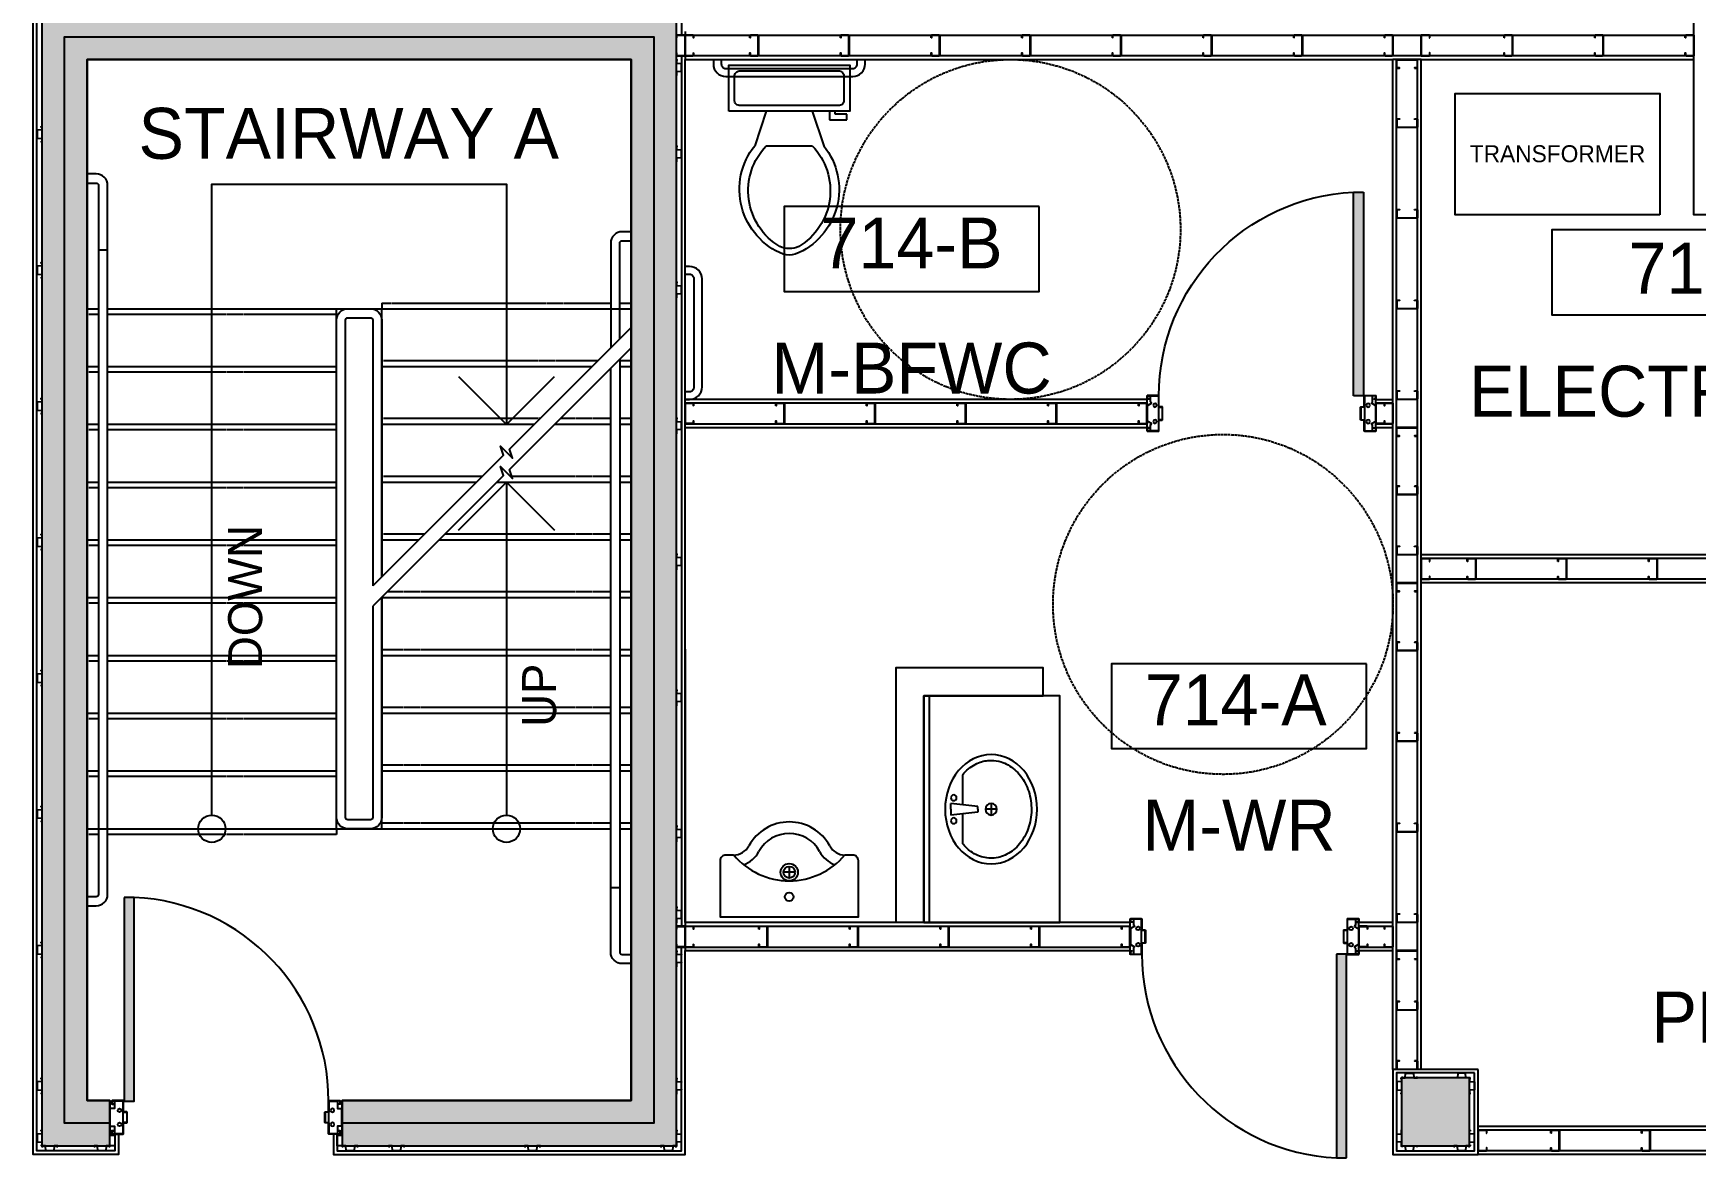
# Model space of a CAD drawing. Header units: millimetres. Extents: x 5414 to 278894, y 4264 to 146383.
# Drawn here: x 125726 to 133062, y 16099 to 21062 of the extents above; entities that cross this region are included whole.
import ezdxf
from ezdxf.enums import TextEntityAlignment as Align

# ---------------------------------------------------------------- set-up
doc = ezdxf.new("R2010")
doc.units = ezdxf.units.MM
doc.linetypes.add('Commercial Base Plan$0$ACAD_ISO02W100', pattern=[15, 12, -3])
for name, color, linetype in [('Commercial Base Plan$0$A-DR-INT', 6, 'Continuous'), ('Commercial Base Plan$0$A-GL-RMS-IDN', 6, 'Continuous'), ('Commercial Base Plan$0$A-PL-LAY-S', 6, 'Continuous'), ('Commercial Base Plan$0$H-PB-FIX', 6, 'Continuous'), ('Commercial Base Plan$0$R-FC-WSR-BRF', 6, 'Continuous')]:
    doc.layers.add(name, color=color, linetype=linetype)
doc.styles.add('Commercial Base Plan$0$STYLUS BT', font='stylu.ttf')
pattern_1 = [(90, (40980.692, 16301.3514), (-1.374815, 2.38125), [1.5875, -3.175]), (210, (40980.692, 16301.3514), (-1.374815493, -2.381249716), [1.5875, -3.175]), (150, (40980.692, 16301.3514), (-2.749630493, 2.84e-07), [-3.175, 1.5875])]

# ---------------------------------------------------------------- blocks, each defined once
blk = doc.blocks.new('Commercial Base Plan$0$wbOval Bath Vanity 482x406 top')
for p, q in [((-12.7, 58.9), (-25.4, 177.8)), ((0, 177.8), (-25.4, 177.8)), ((0, 177.8), (25.4, 177.8)), ((12.7, 58.9), (25.4, 177.8)), ((-150.9, 127), (-20, 127)), ((20, 127), (150.9, 127)), ((-25.4, 0), (25.4, 0)), ((0, 58.9), (-12.7, 58.9)), ((0, 58.9), (12.7, 58.9)), ((0, -25.4), (0, 25.4))]:
    blk.add_line(p, q)
for centre, radius in [((-50.8, 165.1), 12.7), ((50.8, 165.1), 12.7), ((0, 0), 25.4)]:
    blk.add_circle(centre, radius)
blk.add_ellipse((0, 0), major_axis=(-241.3, 0), ratio=0.842105)
blk.add_open_spline([(-150.9, 127), (-156.2, 122.7), (-161.2, 118.2), (-183.4, 96.3), (-196.7, 76.4), (-212.3, 37.5), (-215.9, 18.7), (-215.9, 0), (-215.9, -14.9), (-213.6, -29.8), (-202.4, -65.6), (-190.7, -86.1), (-158.7, -122.5), (-138.3, -138.3), (-91.5, -162.6), (-65.1, -171), (-10.3, -179.1), (18.1, -178.7), (72.5, -169), (98.5, -159.8), (144.2, -134.2), (163.9, -117.8), (194.3, -80.6), (205, -59.8), (216.6, -16.9), (217.5, 5.3), (209.3, 48.8), (200.3, 70), (176.9, 103), (164.9, 115.7), (150.9, 127)], degree=3, knots=[5.476012, 5.476012, 5.476012, 5.476012, 5.578585, 5.578585, 5.958606, 5.958606, 6.283185, 6.283185, 6.283185, 6.541474, 6.541474, 6.921495, 6.921495, 7.301517, 7.301517, 7.681538, 7.681538, 8.061559, 8.061559, 8.44158, 8.44158, 8.821601, 8.821601, 9.201622, 9.201622, 9.581644, 9.581644, 9.961665, 9.961665, 10.231939, 10.231939, 10.231939, 10.231939])
blk = doc.blocks.new('Commercial Base Plan$0$Toilet - top')
for p, q in [((9.5, -6), (9.5, -2)), ((-10, -8.5), (-8, -8.5)), ((-10, -9.5), (-10, -8.5)), ((-8, -8.5), (-8, -8)), ((-7, -8), (-7, -9.5)), ((-4, -8), (-6, -14)), ((4, -8), (6, -14)), ((-7, -9.5), (-10, -9.5)), ((4, -14), (-4, -14))]:
    blk.add_line(p, q)
blk.add_lwpolyline([(10.5, -8), (10.5, 0), (-10.5, 0), (-10.5, -8)], close=True)
for points in [[(-9.5, -2), (-9.5, -6)], [(8.5, -1), (-8.5, -1)], [(-8.5, -7), (8.5, -7)]]:
    blk.add_lwpolyline(points)
for centre, radius, start, end in [((-8.62, -1.88), 0.884, 81.8699, 188.1301), ((8.62, -1.88), 0.884, 351.8699, 98.1301), ((-8.62, -6.12), 0.884, 171.8699, 278.1301), ((8.62, -6.12), 0.884, 261.8699, 8.1301), ((3.52, -21.58), 12.17, 141.4691, 247.9714), ((4.2, -21.82), 11.33, 136.3677, 238.9468), ((-3.52, -21.58), 12.17, 292.0284, 38.5307), ((-4.2, -21.82), 11.33, 301.053, 43.6321), ((0, -27.88), 4, 245.7318, 294.2682), ((0, -29), 4, 254.8605, 285.1395)]:
    blk.add_arc(centre, radius, start, end)
blk = doc.blocks.new('Commercial Base Plan$0$wbFurringChanel 70x22')
blk.add_lwpolyline([(4.9, 2.6), (0.5, 2.6, 0.414214), (0, 2.1), (0, 0.5, 0.414214), (0.5, 0), (15.5, 0, 0.394412), (16, 0.5), (17.5, 21.5, -0.394412), (18, 22), (18.3, 22, -0.198912), (18.6, 21.9), (19.1, 21.4, 0.198912), (19.4, 21.3), (50.6, 21.3), (50.6, 21.3, 0.198912), (50.9, 21.4), (51.4, 21.9, -0.198912), (51.7, 22), (52, 22, -0.394412), (52.5, 21.5), (54, 0.5, 0.394412), (54.5, 0), (69.5, 0, 0.414214), (70, 0.5), (70, 1.5, 0.414214), (69.5, 2), (65, 2)], format="xyb")
blk = doc.blocks.new('Commercial Base Plan$0$wbC_Stud 92x38')
blk.add_lwpolyline([(-13, 38), (-3, 38, -0.414214), (0, 35), (0, 3, -0.414214), (-3, 0), (-89, 0, -0.414214), (-92, 3), (-92, 35, -0.414214), (-89, 38), (-79, 38), (-79, 37), (-89, 37, 0.414214), (-91, 35), (-91, 3, 0.414214), (-89, 1), (-3, 1, 0.414214), (-1, 3), (-1, 35, 0.414214), (-3, 37), (-13, 37)], format="xyb", close=True)
blk = doc.blocks.new('Commercial Base Plan$0$wbunit Break Line Symbol')
blk.add_lwpolyline([(-1, 0), (-0.75, 0), (-0.5, 0.5), (-0.5, -0.5), (-0.25, 0), (0, 0)])
blk = doc.blocks.new('Commercial Base Plan$0$wbJamb&Anchor146x56')
at = {"color": 6}
blk.add_line((1, -39), (1, 39), dxfattribs=at)
blk.add_lwpolyline([(17, 60), (10, 60, -0.414214), (9, 61), (9, 72, -0.414214), (10, 73), (58, 73, -0.414214), (59, 72), (59, 24, 0.414214), (60, 23), (74, 23, -0.414214), (75, 22), (75, -22, -0.414214), (74, -23), (60, -23, 0.414214), (59, -24), (59, -72, -0.414214), (58, -73), (10, -73, -0.414214), (9, -72), (9, -61, -0.414214), (10, -60), (17, -60), (17, -59), (10, -59, 0.414214), (8, -61), (8, -72, 0.414214), (10, -74), (58, -74, 0.414214), (60, -72), (60, -24), (74, -24, 0.414214), (76, -22), (76, 22, 0.414214), (74, 24), (60, 24), (60, 72, 0.414214), (58, 74), (10, 74, 0.414214), (8, 72), (8, 61, 0.414214), (10, 59), (17, 59)], format="xyb", close=True)
blk.add_lwpolyline([(20, -39), (20, -39), (20, -72), (58, -72), (58, 72), (20, 72), (20, 59), (20, 39), (0, 39), (0, -39)], close=True, dxfattribs=at)
for centre in [(43, 31), (43, -31)]:
    blk.add_circle(centre, 8, dxfattribs=at)
blk = doc.blocks.new('Commercial Base Plan$0$att.RoomName&Number')
blk.add_lwpolyline([(-7.5, 0), (7.5, 0), (7.5, 5), (-7.5, 5)], close=True)
at = {"style": 'Commercial Base Plan$0$STYLUS BT'}
for tag, p in [('ROOM_NAME', (0, 9.5)), ('ROOM', (0, 2.5))]:
    blk.add_attdef(tag, text='', height=3, dxfattribs=at).set_placement(p, align=Align.MIDDLE)
blk = doc.blocks.new('Commercial Base Plan$0$wbDoorPlan 900x124(1010ro)')
for p, q in [((54.5, 976.1), (54.5, 77)), ((99.5, 976.1), (54.5, 976.1)), ((99.5, 77), (99.5, 976.1)), ((54.5, 77), (99.5, 77)), ((1, -34.6), (1, 34.5)), ((1009, -34.6), (1009, 34.5))]:
    blk.add_line(p, q)
for points in [[(9, 65), (2, 65, -0.414214), (1, 66), (1, 77, -0.414214), (2, 78), (50, 78, -0.414214), (51, 77), (51, 29, 0.414214), (52, 28), (66, 28, -0.414214), (67, 27), (67, -27, -0.414214), (66, -28), (52, -28, 0.414214), (51, -29), (51, -77, -0.414214), (50, -78), (2, -78, -0.414214), (1, -77), (1, -66, -0.414214), (2, -65), (9, -65), (9, -64), (2, -64, 0.414214), (0, -66), (0, -77, 0.414214), (2, -79), (50, -79, 0.414214), (52, -77), (52, -29), (66, -29, 0.414214), (68, -27), (68, 27, 0.414214), (66, 29), (52, 29), (52, 77, 0.414214), (50, 79), (2, 79, 0.414214), (0, 77), (0, 66, 0.414214), (2, 64), (9, 64)], [(1001, 65), (1008, 65, 0.414214), (1009, 66), (1009, 77, 0.414214), (1008, 78), (960, 78, 0.414214), (959, 77), (959, 29, -0.414214), (958, 28), (944, 28, 0.414214), (943, 27), (943, -27, 0.414214), (944, -28), (958, -28, -0.414214), (959, -29), (959, -77, 0.414214), (960, -78), (1008, -78, 0.414214), (1009, -77), (1009, -66, 0.414214), (1008, -65), (1001, -65), (1001, -64), (1008, -64, -0.414214), (1010, -66), (1010, -77, -0.414214), (1008, -79), (960, -79, -0.414214), (958, -77), (958, -29), (944, -29, -0.414214), (942, -27), (942, 27, -0.414214), (944, 29), (958, 29), (958, 77, -0.414214), (960, 79), (1008, 79, -0.414214), (1010, 77), (1010, 66, -0.414214), (1008, 64), (1001, 64)]]:
    blk.add_lwpolyline(points, format="xyb", close=True)
for points in [[(0, -34), (0, 34), (20, 45), (15, 51.5), (15, 77), (50, 77), (50, -77), (15, -77), (15, -51.5), (20, -45)], [(1010, -34), (1010, 34), (990, 45), (995, 51.5), (995, 77), (960, 77), (960, -77), (995, -77), (995, -51.5), (990, -45)]]:
    blk.add_lwpolyline(points, close=True)
for centre in [(35, 36), (975, 36), (35, -36), (975, -36)]:
    blk.add_circle(centre, 8)
blk.add_arc((58.9, 77.9), 899.1, 359.94192, 87.41192)
blk.add_solid([(54.5, 976.1), (99.5, 976.1), (54.5, 77), (99.5, 77)])
blk = doc.blocks.new('Commercial Base Plan$0$wbUrinal')
for p, q in [((-1, -7.75), (1, -7.75)), ((0, -8.75), (0, -6.75))]:
    blk.add_line(p, q)
blk.add_lwpolyline([(9.66, -10.75), (11, -10.75, 0.414214), (12, -9.75), (12, 0), (-12, 0), (-12, -9.75, 0.414214), (-11, -10.75), (-9.66, -10.75)], format="xyb")
for centre, radius in [((0, -3.5), 0.75), ((0, -7.75), 1.5), ((0, -7.75), 1)]:
    blk.add_circle(centre, radius)
for centre, radius, start, end in [((0, -18.88), 12.62, 40.0581, 139.9419), ((-9.67, -13.75), 3, 28.5074, 89.9383), ((-9.67, -13.75), 5, 28.5074, 69.7827), ((0, -8.5), 6, 208.5074, 331.4926), ((9.67, -13.75), 5, 110.2173, 151.4926), ((9.67, -13.75), 3, 90.0617, 151.4926), ((0, -8.5), 8, 208.5074, 331.4926)]:
    blk.add_arc(centre, radius, start, end)

msp = doc.modelspace()

# ---------------------------------------------------------------- hatches: boundary and pattern name
at = {"layer": 'Commercial Base Plan$0$A-PL-LAY-S'}
for points in [[(126064, 16351.2), (125964, 16351.2), (125964, 20946.2), (128364, 20946.2), (128364, 16351.2), (127089, 16351.2), (127089, 16151.2), (128564, 16151.2), (128564, 21146.2), (125764, 21146.2), (125764, 16151.2), (126064, 16151.2)], [(132064, 16451.2), (131764, 16451.2), (131764, 16151.2), (132064, 16151.2)], [(132064, 16451.2), (131764, 16451.2), (131764, 16151.2), (132064, 16151.2)]]:
    msp.add_hatch(color=256, dxfattribs=at).paths.add_polyline_path(points)
h = msp.add_hatch(dxfattribs=at)
h.set_pattern_fill('HONEY', color=256, scale=0.5, angle=90, style=0)
h.set_pattern_definition(pattern_1)
h.paths.add_polyline_path([(126072, 16205.2), (126072, 16216.2, 0.25), (126064, 16216.2), (126064, 16205.2, -0.5)])
h.paths.add_polyline_path([(126072, 16338.2), (126072, 16349.2, -0.5), (126064, 16349.2), (126064, 16338.2, 0.25)])
h = msp.add_hatch(dxfattribs=at)
h.set_pattern_fill('HONEY', color=256, scale=0.5, angle=90, style=0)
h.set_pattern_definition(pattern_1)
h.paths.add_polyline_path([(127089, 16338.2), (127089, 16349.2, -0.5), (127081, 16349.2), (127081, 16338.2, 0.25)])
h = msp.add_hatch(dxfattribs=at)
h.set_pattern_fill('HONEY', color=256, scale=0.5, angle=90, style=0)
h.set_pattern_definition(pattern_1)
h.paths.add_polyline_path([(127089, 16205.2), (127089, 16216.2, 0.25), (127081, 16216.2), (127081, 16205.2, -0.5)])

# ---------------------------------------------------------------- linework, layer by layer
msp.add_line((128602, 18343.4), (128602, 17137.2))
at = {"layer": 'Commercial Base Plan$0$A-DR-INT'}
msp.add_arc((126130.7, 16350.9), 898.2, 359.88762, 87.40005, dxfattribs=at)
at = {"layer": 'Commercial Base Plan$0$A-PL-LAY-S'}
for p, q in [((128602, 21070.2), (128602, 20946.2)), ((131726, 17137.2), (131726, 20946.2)), ((131850, 20946.2), (131726, 20946.2)), ((131742, 16489.2), (131742, 20946.2)), ((131834, 16489.2), (131834, 20946.2)), ((131850, 18760.2), (131850, 20946.2)), ((126014, 20106.2), (126054, 20106.2)), ((125964, 19846.2), (126014, 19846.2)), ((125964, 19846.2), (126014, 19846.2)), ((126054, 19846.2), (128274, 19846.2)), ((126054, 19846.2), (128274, 19846.2)), ((127064, 17551.2), (127064, 19846.2)), ((127064, 17551.2), (127064, 19846.2)), ((127264, 18663), (127264, 19846.2)), ((127264, 18663), (127264, 19846.2)), ((128274, 19846.2), (128314, 19846.2)), ((128314, 19846.2), (128364, 19846.2)), ((128314, 19846.2), (128364, 19846.2)), ((125964, 19591.2), (126014, 19591.2)), ((125964, 19591.2), (126014, 19591.2)), ((126054, 19591.2), (127064, 19591.2)), ((126054, 19591.2), (127064, 19591.2)), ((127264, 19591.2), (128192.2, 19591.2)), ((127264, 19591.2), (128192.2, 19591.2)), ((128314, 19591.2), (128364, 19591.2)), ((128314, 19591.2), (128364, 19591.2)), ((131651, 19446.2), (131726, 19446.2)), ((131651, 19322.2), (131651, 19446.2)), ((130641, 19430.2), (128602, 19430.2)), ((131651, 19430.2), (131726, 19430.2)), ((125964, 19336.2), (126014, 19336.2)), ((125964, 19336.2), (126014, 19336.2)), ((126054, 19336.2), (127064, 19336.2)), ((126054, 19336.2), (127064, 19336.2)), ((127264, 19336.2), (127937.2, 19336.2)), ((127264, 19336.2), (127937.2, 19336.2)), ((128027, 19336.2), (128274, 19336.2)), ((128027, 19336.2), (128274, 19336.2)), ((128314, 19336.2), (128364, 19336.2)), ((128314, 19336.2), (128364, 19336.2)), ((128602, 19338.2), (130058, 19338.2)), ((130058, 19338.2), (130182, 19338.2)), ((130182, 19338.2), (130641, 19338.2)), ((131651, 19338.2), (131726, 19338.2)), ((131651, 19322.2), (131726, 19322.2)), ((127787.4, 19186.4), (127224, 18623)), ((125964, 19081.2), (126014, 19081.2)), ((125964, 19081.2), (126014, 19081.2)), ((126054, 19081.2), (127064, 19081.2)), ((126054, 19081.2), (127064, 19081.2)), ((127787.4, 19096.7), (127224, 18533.2)), ((127264, 19081.2), (127682.2, 19081.2)), ((127264, 19081.2), (127682.2, 19081.2)), ((127772, 19081.2), (128274, 19081.2)), ((127772, 19081.2), (128274, 19081.2)), ((127814, 19080.5), (127814, 17611.2)), ((127814, 19080.5), (127814, 17611.2)), ((128314, 19081.2), (128364, 19081.2)), ((128314, 19081.2), (128364, 19081.2)), ((125964, 18826.2), (126014, 18826.2)), ((125964, 18826.2), (126014, 18826.2)), ((126054, 18826.2), (127064, 18826.2)), ((126054, 18826.2), (127064, 18826.2)), ((127264, 18826.2), (127427.2, 18826.2)), ((127264, 18826.2), (127427.2, 18826.2)), ((127517, 18826.2), (128274, 18826.2)), ((127517, 18826.2), (128274, 18826.2)), ((128314, 18826.2), (128364, 18826.2)), ((128314, 18826.2), (128364, 18826.2)), ((133692, 18760.2), (131850, 18760.2)), ((131850, 18636.2), (131850, 18760.2)), ((133692, 18744.2), (131850, 18744.2)), ((133692, 18652.2), (131850, 18652.2)), ((131850, 16489.2), (131850, 18636.2)), ((133692, 18636.2), (131850, 18636.2)), ((125964, 18571.2), (126014, 18571.2)), ((125964, 18571.2), (126014, 18571.2)), ((126054, 18571.2), (127064, 18571.2)), ((126054, 18571.2), (127064, 18571.2)), ((127264, 17551.2), (127264, 18573.2)), ((127264, 17551.2), (127264, 18573.2)), ((127264, 18571.2), (128274, 18571.2)), ((127264, 18571.2), (128274, 18571.2)), ((128314, 18571.2), (128364, 18571.2)), ((128314, 18571.2), (128364, 18571.2)), ((125964, 18316.2), (126014, 18316.2)), ((125964, 18316.2), (126014, 18316.2)), ((126054, 18316.2), (127064, 18316.2)), ((126054, 18316.2), (127064, 18316.2)), ((127264, 18316.2), (128274, 18316.2)), ((127264, 18316.2), (128274, 18316.2)), ((128314, 18316.2), (128364, 18316.2)), ((128314, 18316.2), (128364, 18316.2)), ((125964, 18061.2), (126014, 18061.2)), ((125964, 18061.2), (126014, 18061.2)), ((126054, 18061.2), (127064, 18061.2)), ((126054, 18061.2), (127064, 18061.2)), ((127264, 18061.2), (128274, 18061.2)), ((127264, 18061.2), (128274, 18061.2)), ((128314, 18061.2), (128364, 18061.2)), ((128314, 18061.2), (128364, 18061.2)), ((125964, 17806.2), (126014, 17806.2)), ((125964, 17806.2), (126014, 17806.2)), ((126054, 17806.2), (127064, 17806.2)), ((126054, 17806.2), (127064, 17806.2)), ((127264, 17806.2), (128274, 17806.2)), ((127264, 17806.2), (128274, 17806.2)), ((128314, 17806.2), (128364, 17806.2)), ((128314, 17806.2), (128364, 17806.2)), ((125964, 17551.2), (126014, 17551.2)), ((125964, 17551.2), (126014, 17551.2)), ((126014, 17551.2), (126054, 17551.2)), ((126054, 17551.2), (128274, 17551.2)), ((126054, 17551.2), (128274, 17551.2)), ((128314, 17551.2), (128364, 17551.2)), ((128314, 17551.2), (128364, 17551.2)), ((126171.5, 17248.3), (126126.5, 17248.3)), ((128274, 17291.2), (128314, 17291.2)), ((128602, 17137.2), (128602, 17013.2)), ((130566, 17013.2), (130566, 17137.2)), ((131576, 17013.2), (131576, 17137.2)), ((131726, 17013.2), (131726, 17137.2)), ((131726, 16489.2), (131726, 17013.2)), ((133677, 16237.2), (132102, 16237.2)), ((133661, 16221.2), (132102, 16221.2)), ((133661, 16129.2), (132102, 16129.2)), ((133677, 16113.2), (132102, 16113.2))]:
    msp.add_line(p, q, dxfattribs=at)
at = {"layer": 'Commercial Base Plan$0$A-PL-LAY-S', "linetype": 'Commercial Base Plan$0$ACAD_ISO02W100', "ltscale": 0.5}
for p, q in [((126014, 19821.2), (125964, 19821.2)), ((127064, 19821.2), (126054, 19821.2)), ((127264, 19871.2), (128274, 19871.2)), ((127264, 19871.2), (127264, 19846.2)), ((128314, 19871.2), (128364, 19871.2)), ((128217.2, 19616.2), (127264, 19616.2)), ((128364, 19616.2), (128314, 19616.2)), ((126014, 19566.2), (125964, 19566.2)), ((127064, 19566.2), (126054, 19566.2)), ((126014, 19311.2), (125964, 19311.2)), ((127064, 19311.2), (126054, 19311.2)), ((127962.2, 19361.2), (127264, 19361.2)), ((128274, 19361.2), (128052, 19361.2)), ((128364, 19361.2), (128314, 19361.2)), ((127707.2, 19106.2), (127264, 19106.2)), ((128274, 19106.2), (127837.3, 19106.2)), ((128364, 19106.2), (128314, 19106.2)), ((126014, 19056.2), (125964, 19056.2)), ((127064, 19056.2), (126054, 19056.2)), ((126014, 18801.2), (125964, 18801.2)), ((127064, 18801.2), (126054, 18801.2)), ((127452.2, 18851.2), (127264, 18851.2)), ((128274, 18851.2), (127542, 18851.2)), ((128364, 18851.2), (128314, 18851.2)), ((128274, 18596.2), (127287, 18596.2)), ((128364, 18596.2), (128314, 18596.2)), ((126014, 18546.2), (125964, 18546.2)), ((127064, 18546.2), (126054, 18546.2)), ((128274, 18341.2), (127264, 18341.2)), ((128364, 18341.2), (128314, 18341.2)), ((126014, 18291.2), (125964, 18291.2)), ((127064, 18291.2), (126054, 18291.2)), ((128274, 18086.2), (127264, 18086.2)), ((128364, 18086.2), (128314, 18086.2)), ((126014, 18036.2), (125964, 18036.2)), ((127064, 18036.2), (126054, 18036.2)), ((128274, 17831.2), (127264, 17831.2)), ((128364, 17831.2), (128314, 17831.2)), ((126014, 17781.2), (125964, 17781.2)), ((127064, 17781.2), (126054, 17781.2)), ((127064, 17551.2), (127064, 17526.2)), ((128274, 17576.2), (127264, 17576.2)), ((128364, 17576.2), (128314, 17576.2)), ((126014, 17526.2), (125964, 17526.2)), ((127064, 17526.2), (126054, 17526.2))]:
    msp.add_line(p, q, dxfattribs=at)
at = {"layer": 'Commercial Base Plan$0$A-PL-LAY-S'}
for points in [[(126102, 16203.2), (126102, 16113.2), (125726, 16113.2), (125726, 22489.2), (128602, 22489.2), (128752, 22489.2)], [(126086, 16203.2), (126086, 16129.2), (125742, 16129.2), (125742, 22473.2), (128586, 22473.2), (128752, 22473.2)], [(137051, 22489.2), (138102, 22489.2), (138102, 20260.2), (133054, 20260.2), (133054, 22489.2), (133292, 22489.2)], [(128752, 22381.2), (128586, 22381.2), (128586, 21054.2), (133054, 21054.2)], [(126064, 16251.2), (125964, 16251.2), (125864, 16251.2), (125864, 20946.2), (125864, 21046.2), (128364, 21046.2), (128464, 21046.2), (128464, 16351.2), (128464, 16251.2), (127089, 16251.2)], [(127089, 16203.2), (127089, 16351.2), (128364, 16351.2), (128364, 20946.2), (125964, 20946.2), (125964, 16351.2), (126064, 16351.2), (126064, 16203.2)], [(133054, 20962.2), (128586, 20962.2), (128586, 17121.2), (130566, 17121.2)], [(130566, 17137.2), (128602, 17137.2), (128602, 20946.2), (131726, 20946.2)], [(131850, 20946.2), (133054, 20946.2)], [(126514, 17626.2), (126514, 20396.2), (127814, 20396.2), (127814, 19335.5)], [(126514, 17611.2), (126514, 20396.2), (127814, 20396.2), (127814, 19335.5)], [(127840.5, 19239.5), (128364, 19763)], [(127840.5, 19149.7), (128364, 19673.2)], [(127601.8, 19547.6), (127814, 19335.5), (128026.1, 19547.6)], [(128602, 19322.2), (130058, 19322.2), (130058, 19322.2), (130182, 19322.2), (130182, 19322.2), (130641, 19322.2), (130641, 19446.2), (128602, 19446.2)], [(127601.8, 18868.3), (127814, 19080.5), (128026.1, 18868.3)], [(129656, 17137.2), (129656, 18137.2), (130182, 18137.2), (130182, 18261.2), (130182, 18261.2), (130058, 18261.2), (130058, 18261.2), (129532, 18261.2), (129532, 17137.2)], [(126126.5, 17248.3), (126126.5, 16349.2), (126171.5, 16349.2), (126171.5, 17248.3)], [(131726, 17137.2), (131576, 17137.2)], [(131576, 17121.2), (131726, 17121.2)], [(127067, 16203.2), (127067, 16129.2), (128586, 16129.2), (128586, 17029.2), (130566, 17029.2)], [(131576, 17029.2), (131726, 17029.2)], [(127051, 16203.2), (127051, 16113.2), (128602, 16113.2), (128602, 17013.2), (130566, 17013.2)], [(131576, 17013.2), (131726, 17013.2)]]:
    msp.add_lwpolyline(points, dxfattribs=at)
for points in [[(126064, 16351.2), (125964, 16351.2), (125964, 20946.2), (128364, 20946.2), (128364, 16351.2), (127089, 16351.2), (127089, 16151.2), (128564, 16151.2), (128564, 21146.2), (125764, 21146.2), (125764, 16151.2), (126064, 16151.2)], [(132904, 20260.2), (132000, 20260.2), (132000, 20796.2), (132904, 20796.2)], [(129656, 18137.2), (129656, 17137.2), (130256, 17137.2), (130256, 18137.2)], [(129656, 18137.2), (129656, 17137.2), (129681, 17137.2), (129681, 18137.2)], [(132086, 16473.2), (131742, 16473.2), (131742, 16129.2), (132086, 16129.2)], [(132064, 16451.2), (131764, 16451.2), (131764, 16151.2), (132064, 16151.2)], [(126064, 16151.2), (126064, 16198.2), (126086, 16198.2), (126086, 16151.2)], [(127067, 16151.2), (127067, 16198.2), (127089, 16198.2), (127089, 16151.2)]]:
    msp.add_lwpolyline(points, close=True, dxfattribs=at)
for points in [[(125983.9, 17251.2), (125964, 17251.2), (125964, 17211.2), (126004, 17211.2, 0.414214), (126054, 17261.2), (126054, 17551.2), (126054, 20106.2), (126054, 20391.2, 0.414214), (126004, 20441.2), (125964, 20441.2), (125964, 20401.2), (126004, 20401.2, -0.414214), (126014, 20391.2), (126014, 20106.2), (126014, 17551.2), (126014, 17261.2, -0.414214), (126004, 17251.2), (125983.9, 17251.2)], [(128314, 19713), (128314, 19846.2), (128314, 20136.2, -0.414214), (128324, 20146.2), (128364, 20146.2), (128364, 20186.2), (128324, 20186.2, 0.414214), (128274, 20136.2), (128274, 19846.2), (128274, 19673)], [(127264, 18573.2), (127264, 17601.2, -0.414214), (127214, 17551.2), (127114, 17551.2, -0.414214), (127064, 17601.2), (127064, 19796.2, -0.414214), (127114, 19846.2), (127214, 19846.2, -0.414214), (127264, 19796.2), (127264, 18663)], [(127224, 18533.2), (127224, 17601.2, -0.414214), (127214, 17591.2), (127114, 17591.2, -0.414214), (127104, 17601.2), (127104, 19796.2, -0.414214), (127114, 19806.2), (127214, 19806.2, -0.414214), (127224, 19796.2), (127224, 18623)], [(128314, 19623.2), (128314, 17291.2), (128314, 17006.2, 0.414214), (128324, 16996.2), (128364, 16996.2), (128364, 16956.2), (128324, 16956.2, -0.414214), (128274, 17006.2), (128274, 17291.2), (128274, 19583.2)]]:
    msp.add_lwpolyline(points, format="xyb", dxfattribs=at)
at = {"layer": 'Commercial Base Plan$0$A-PL-LAY-S', "linetype": 'Continuous'}
msp.add_lwpolyline([(132102, 16489.2), (131726, 16489.2), (131726, 16113.2), (132102, 16113.2)], close=True, dxfattribs=at)
at = {"layer": 'Commercial Base Plan$0$A-PL-LAY-S'}
for centre in [(126514, 17551.2), (127814, 17551.2)]:
    msp.add_circle(centre, 60, dxfattribs=at)
for centre, radius, start, end in [((126068, 16352.2), 5, 216.8699, 323.1301), ((126068, 16345.7), 8.5, 241.92751, 298.07249), ((127085, 16352.2), 5, 216.8699, 323.1301), ((127085, 16345.7), 8.5, 241.92751, 298.07249), ((126068, 16208.7), 8.5, 61.92751, 118.07249), ((127085, 16208.7), 8.5, 61.92751, 118.07249), ((126068, 16202.2), 5, 36.8699, 143.1301), ((127085, 16202.2), 5, 36.8699, 143.1301)]:
    msp.add_arc(centre, radius, start, end, dxfattribs=at)
msp.add_solid([(126171.5, 16349.2), (126126.5, 16349.2), (126171.5, 17248.3), (126126.5, 17248.3)], dxfattribs=at)
at = {"layer": 'Commercial Base Plan$0$R-FC-WSR-BRF'}
for points in [[(128727, 20946.2), (128727, 20926.2, 0.414214), (128782, 20871.2), (129342, 20871.2, 0.414214), (129397, 20926.2), (129397, 20946.2)], [(128762, 20946.2), (128762, 20926.2, 0.414214), (128782, 20906.2), (129342, 20906.2, 0.414214), (129362, 20926.2), (129362, 20946.2)], [(128602, 19446.2), (128622, 19446.2, 0.414214), (128677, 19501.2), (128677, 19978, 0.414214), (128622, 20033), (128602, 20033)], [(128602, 19481.2), (128622, 19481.2, 0.414214), (128642, 19501.2), (128642, 19978, 0.414214), (128622, 19998), (128602, 19998)]]:
    msp.add_lwpolyline(points, format="xyb", dxfattribs=at)
at = {"layer": 'Commercial Base Plan$0$R-FC-WSR-BRF', "linetype": 'Commercial Base Plan$0$ACAD_ISO02W100'}
for centre in [(130038.1, 20196.2), (130976, 18541.3)]:
    msp.add_circle(centre, 750, dxfattribs=at)

# ---------------------------------------------------------------- block references
at = {"layer": 'Commercial Base Plan$0$A-DR-INT', "xscale": -1}
msp.add_blockref('Commercial Base Plan$0$wbDoorPlan 900x124(1010ro)', (131651, 19384.2), dxfattribs=at)
at = {"layer": 'Commercial Base Plan$0$A-DR-INT', "rotation": 180}
msp.add_blockref('Commercial Base Plan$0$wbDoorPlan 900x124(1010ro)', (131576, 17075.2), dxfattribs=at)
at = {"layer": 'Commercial Base Plan$0$A-GL-RMS-IDN'}
ref = msp.add_blockref('Commercial Base Plan$0$att.RoomName&Number', (129601.5, 20297.2), dxfattribs=dict(at, xscale=75, yscale=75, zscale=75, rotation=180))
ref.add_attrib('ROOM', '714-B', dxfattribs={"layer": '0', "height": 225, "style": 'Commercial Base Plan$0$STYLUS BT'}).set_placement((129601.9, 20136.4), align=Align.MIDDLE)
ref.add_attrib('ROOM_NAME', 'M-BFWC', dxfattribs={"layer": '0', "height": 225, "style": 'Commercial Base Plan$0$STYLUS BT'}).set_placement((129601.5, 19584.7), align=Align.MIDDLE)
ref = msp.add_blockref('Commercial Base Plan$0$att.RoomName&Number', (132990.1, 20194.8), dxfattribs=dict(at, xscale=75, yscale=75, zscale=75, rotation=180))
ref.add_attrib('ROOM', '712', dxfattribs={"layer": '0', "height": 225, "style": 'Commercial Base Plan$0$STYLUS BT'}).set_placement((133016.9, 20026.8), align=Align.MIDDLE)
ref.add_attrib('ROOM_NAME', 'ELECTRICAL', dxfattribs={"layer": '0', "height": 225, "style": 'Commercial Base Plan$0$STYLUS BT'}).set_placement((132990.1, 19482.3), align=Align.MIDDLE)
ref = msp.add_blockref('Commercial Base Plan$0$att.RoomName&Number', (131046.9, 18279.7), dxfattribs=dict(at, xscale=75, yscale=75, zscale=75, rotation=180))
ref.add_attrib('ROOM', '714-A', dxfattribs={"layer": '0', "height": 225, "style": 'Commercial Base Plan$0$STYLUS BT'}).set_placement((131032, 18119.6), align=Align.MIDDLE)
ref.add_attrib('ROOM_NAME', 'M-WR', dxfattribs={"layer": '0', "height": 225, "style": 'Commercial Base Plan$0$STYLUS BT'}).set_placement((131046.9, 17567.2), align=Align.MIDDLE)
ref = msp.add_blockref('Commercial Base Plan$0$att.RoomName&Number', (133828.1, 17432.7), dxfattribs=dict(at, xscale=75, yscale=75, zscale=75, rotation=180))
ref.add_attrib('ROOM', '711', dxfattribs={"layer": '0', "height": 225, "style": 'Commercial Base Plan$0$STYLUS BT'}).set_placement((133837.3, 17238.9), align=Align.MIDDLE)
ref.add_attrib('ROOM_NAME', 'PHOTOCOPY', dxfattribs={"layer": '0', "height": 225, "style": 'Commercial Base Plan$0$STYLUS BT'}).set_placement((133828.1, 16720.2), align=Align.MIDDLE)
at = {"layer": 'Commercial Base Plan$0$A-PL-LAY-S', "xscale": -1}
for name, p, rotation in [('Commercial Base Plan$0$wbC_Stud 92x38', (128602, 20962.2), 90), ('Commercial Base Plan$0$wbC_Stud 92x38', (131850, 21054.2), 270), ('Commercial Base Plan$0$wbC_Stud 92x38', (131834, 20946.2), 180), ('Commercial Base Plan$0$wbFurringChanel 70x22', (125764, 20651.2), 90), ('Commercial Base Plan$0$wbFurringChanel 70x22', (125764, 20051.2), 90), ('Commercial Base Plan$0$wbFurringChanel 70x22', (125764, 19451.2), 90), ('Commercial Base Plan$0$wbC_Stud 92x38', (128602, 19430.2), 270), ('Commercial Base Plan$0$wbC_Stud 92x38', (131651, 19430.2), 270), ('Commercial Base Plan$0$wbC_Stud 92x38', (131834, 19322.2), 180), ('Commercial Base Plan$0$wbFurringChanel 70x22', (125764, 18851.2), 90), ('Commercial Base Plan$0$wbC_Stud 92x38', (131850, 18744.2), 270), ('Commercial Base Plan$0$wbC_Stud 92x38', (131834, 18636.2), 180), ('Commercial Base Plan$0$wbFurringChanel 70x22', (125764, 18251.2), 90), ('Commercial Base Plan$0$wbFurringChanel 70x22', (125764, 17651.2), 90), ('Commercial Base Plan$0$wbC_Stud 92x38', (128602, 17029.2), 90), ('Commercial Base Plan$0$wbC_Stud 92x38', (131576, 17121.2), 270), ('Commercial Base Plan$0$wbFurringChanel 70x22', (125764, 17051.2), 90), ('Commercial Base Plan$0$wbC_Stud 92x38', (131834, 17013.2), 180), ('Commercial Base Plan$0$wbFurringChanel 70x22', (125764, 16451.2), 90), ('Commercial Base Plan$0$wbFurringChanel 70x22', (131764, 16451.2), 90), ('Commercial Base Plan$0$wbFurringChanel 70x22', (125764, 16221.2), 90), ('Commercial Base Plan$0$wbFurringChanel 70x22', (132064, 16151.2), 270), ('Commercial Base Plan$0$wbC_Stud 92x38', (132102, 16221.2), 270), ('Commercial Base Plan$0$wbFurringChanel 70x22', (131764, 16151.2), 180)]:
    msp.add_blockref(name, p, dxfattribs=dict(at, rotation=rotation))
at = {"layer": 'Commercial Base Plan$0$A-PL-LAY-S'}
for name, p, rotation in [('Commercial Base Plan$0$wbC_Stud 92x38', (128602, 20962.2), 270), ('Commercial Base Plan$0$wbC_Stud 92x38', (128926, 21054.2), 90.00000000000001), ('Commercial Base Plan$0$wbC_Stud 92x38', (129326, 21054.2), 90.00000000000001), ('Commercial Base Plan$0$wbC_Stud 92x38', (129726, 21054.2), 90.00000000000001), ('Commercial Base Plan$0$wbC_Stud 92x38', (130126, 21054.2), 90.00000000000001), ('Commercial Base Plan$0$wbC_Stud 92x38', (130526, 21054.2), 90.00000000000001), ('Commercial Base Plan$0$wbC_Stud 92x38', (130926, 21054.2), 90.00000000000001), ('Commercial Base Plan$0$wbC_Stud 92x38', (131326, 21054.2), 90.00000000000001), ('Commercial Base Plan$0$wbC_Stud 92x38', (131726, 21054.2), 90.00000000000001), ('Commercial Base Plan$0$wbC_Stud 92x38', (132254, 21054.2), 90.00000000000001), ('Commercial Base Plan$0$wbC_Stud 92x38', (132654, 21054.2), 90.00000000000001), ('Commercial Base Plan$0$wbC_Stud 92x38', (133054, 21054.2), 90.00000000000001), ('Commercial Base Plan$0$wbFurringChanel 70x22', (128564, 20946.2), 270), ('Commercial Base Plan$0$wbFurringChanel 70x22', (128564, 20565.2), 270), ('Commercial Base Plan$0$wbFurringChanel 70x22', (128564, 19965.2), 270), ('Commercial Base Plan$0$wbC_Stud 92x38', (129041, 19430.2), 90.00000000000001), ('Commercial Base Plan$0$wbC_Stud 92x38', (129441, 19430.2), 90.00000000000001), ('Commercial Base Plan$0$wbC_Stud 92x38', (129841, 19430.2), 90.00000000000001), ('Commercial Base Plan$0$wbC_Stud 92x38', (130241, 19430.2), 90.00000000000001), ('Commercial Base Plan$0$wbC_Stud 92x38', (130641, 19430.2), 90.00000000000001), ('Commercial Base Plan$0$wbC_Stud 92x38', (131726, 19430.2), 90.00000000000001), ('Commercial Base Plan$0$wbFurringChanel 70x22', (128564, 19365.2), 270), ('Commercial Base Plan$0$wbFurringChanel 70x22', (128564, 18765.2), 270), ('Commercial Base Plan$0$wbC_Stud 92x38', (132092, 18744.2), 90.00000000000001), ('Commercial Base Plan$0$wbC_Stud 92x38', (132492, 18744.2), 90.00000000000001), ('Commercial Base Plan$0$wbC_Stud 92x38', (132892, 18744.2), 90.00000000000001), ('Commercial Base Plan$0$wbFurringChanel 70x22', (128564, 18165.2), 270), ('Commercial Base Plan$0$wbFurringChanel 70x22', (128564, 17565.2), 270), ('Commercial Base Plan$0$wbFurringChanel 70x22', (128564, 17207.2), 270), ('Commercial Base Plan$0$wbC_Stud 92x38', (128602, 17029.2), 270), ('Commercial Base Plan$0$wbC_Stud 92x38', (128966, 17121.2), 90.00000000000001), ('Commercial Base Plan$0$wbC_Stud 92x38', (129366, 17121.2), 90.00000000000001), ('Commercial Base Plan$0$wbC_Stud 92x38', (129766, 17121.2), 90.00000000000001), ('Commercial Base Plan$0$wbC_Stud 92x38', (130166, 17121.2), 90.00000000000001), ('Commercial Base Plan$0$wbC_Stud 92x38', (130566, 17121.2), 90.00000000000001), ('Commercial Base Plan$0$wbC_Stud 92x38', (131726, 17121.2), 90.00000000000001), ('Commercial Base Plan$0$wbFurringChanel 70x22', (128564, 17013.2), 270), ('Commercial Base Plan$0$wbFurringChanel 70x22', (128564, 16451.2), 270), ('Commercial Base Plan$0$wbFurringChanel 70x22', (132064, 16451.2), 270), ('Commercial Base Plan$0$wbFurringChanel 70x22', (128564, 16221.2), 270), ('Commercial Base Plan$0$wbFurringChanel 70x22', (131764, 16151.2), 90.00000000000001), ('Commercial Base Plan$0$wbC_Stud 92x38', (132461, 16221.2), 90.00000000000001), ('Commercial Base Plan$0$wbC_Stud 92x38', (132861, 16221.2), 90.00000000000001), ('Commercial Base Plan$0$wbFurringChanel 70x22', (125834, 16151.2), 180), ('Commercial Base Plan$0$wbFurringChanel 70x22', (126064, 16151.2), 180), ('Commercial Base Plan$0$wbFurringChanel 70x22', (127159, 16151.2), 180), ('Commercial Base Plan$0$wbFurringChanel 70x22', (127364, 16151.2), 180), ('Commercial Base Plan$0$wbFurringChanel 70x22', (127964, 16151.2), 180), ('Commercial Base Plan$0$wbFurringChanel 70x22', (128564, 16151.2), 180), ('Commercial Base Plan$0$wbFurringChanel 70x22', (132064, 16151.2), 180)]:
    msp.add_blockref(name, p, dxfattribs=dict(at, rotation=rotation))
for name, p in [('Commercial Base Plan$0$wbC_Stud 92x38', (131834, 20646.2)), ('Commercial Base Plan$0$wbC_Stud 92x38', (131834, 20246.2)), ('Commercial Base Plan$0$wbC_Stud 92x38', (131834, 19846.2)), ('Commercial Base Plan$0$wbC_Stud 92x38', (131834, 19446.2)), ('Commercial Base Plan$0$wbC_Stud 92x38', (131834, 19025.7)), ('Commercial Base Plan$0$wbC_Stud 92x38', (131834, 18760.2)), ('Commercial Base Plan$0$wbC_Stud 92x38', (131834, 18337.2)), ('Commercial Base Plan$0$wbC_Stud 92x38', (131834, 17937.2)), ('Commercial Base Plan$0$wbC_Stud 92x38', (131834, 17537.2)), ('Commercial Base Plan$0$wbC_Stud 92x38', (131834, 17137.2)), ('Commercial Base Plan$0$wbC_Stud 92x38', (131834, 16751.2)), ('Commercial Base Plan$0$wbC_Stud 92x38', (131834, 16489.2)), ('Commercial Base Plan$0$wbFurringChanel 70x22', (131764, 16451.2)), ('Commercial Base Plan$0$wbJamb&Anchor146x56', (126064, 16277.2))]:
    msp.add_blockref(name, p, dxfattribs=at)
at = {"layer": 'Commercial Base Plan$0$A-PL-LAY-S', "xscale": 74.99999999999467, "yscale": 74.99999999999467, "zscale": 74.99999999999467, "rotation": 44.99999999999994}
for p in [(127840.5, 19239.5), (127840.5, 19149.7)]:
    msp.add_blockref('Commercial Base Plan$0$wbunit Break Line Symbol', p, dxfattribs=at)
at = {"layer": 'Commercial Base Plan$0$A-PL-LAY-S', "xscale": -1}
for name, p in [('Commercial Base Plan$0$wbFurringChanel 70x22', (132064, 16451.2)), ('Commercial Base Plan$0$wbJamb&Anchor146x56', (127089, 16277.2))]:
    msp.add_blockref(name, p, dxfattribs=at)
at = {"layer": 'Commercial Base Plan$0$H-PB-FIX', "xscale": -25.39999999999418, "yscale": 25.39999999999418, "zscale": 25.4}
msp.add_blockref('Commercial Base Plan$0$Toilet - top', (129062, 20921.2), dxfattribs=at)
at = {"layer": 'Commercial Base Plan$0$H-PB-FIX', "xscale": -1, "rotation": 90}
msp.add_blockref('Commercial Base Plan$0$wbOval Bath Vanity 482x406 top', (129952.8, 17637.2), dxfattribs=at)
at = {"layer": 'Commercial Base Plan$0$H-PB-FIX', "xscale": 25.39999999999418, "yscale": 25.39999999999418, "zscale": 25.39999999999418, "rotation": 180}
msp.add_blockref('Commercial Base Plan$0$wbUrinal', (129062, 17162.2), dxfattribs=at)

# ---------------------------------------------------------------- texts
at = {"layer": 'Commercial Base Plan$0$A-GL-RMS-IDN', "style": 'Commercial Base Plan$0$STYLUS BT'}
msp.add_text('STAIRWAY A', height=225, dxfattribs=at).set_placement((126190.4, 20507.9))
for s, p in [('DOWN', (126736, 18573.9)), ('UP', (128033.1, 18140.6))]:
    msp.add_text(s, height=150, rotation=90, dxfattribs=at).set_placement(p, align=Align.CENTER)
at = {"layer": 'Commercial Base Plan$0$A-PL-LAY-S', "style": 'Commercial Base Plan$0$STYLUS BT'}
msp.add_text('TRANSFORMER', height=75, dxfattribs=at).set_placement((132452, 20530.5), align=Align.MIDDLE_CENTER)

doc.saveas('drawing.dxf')
